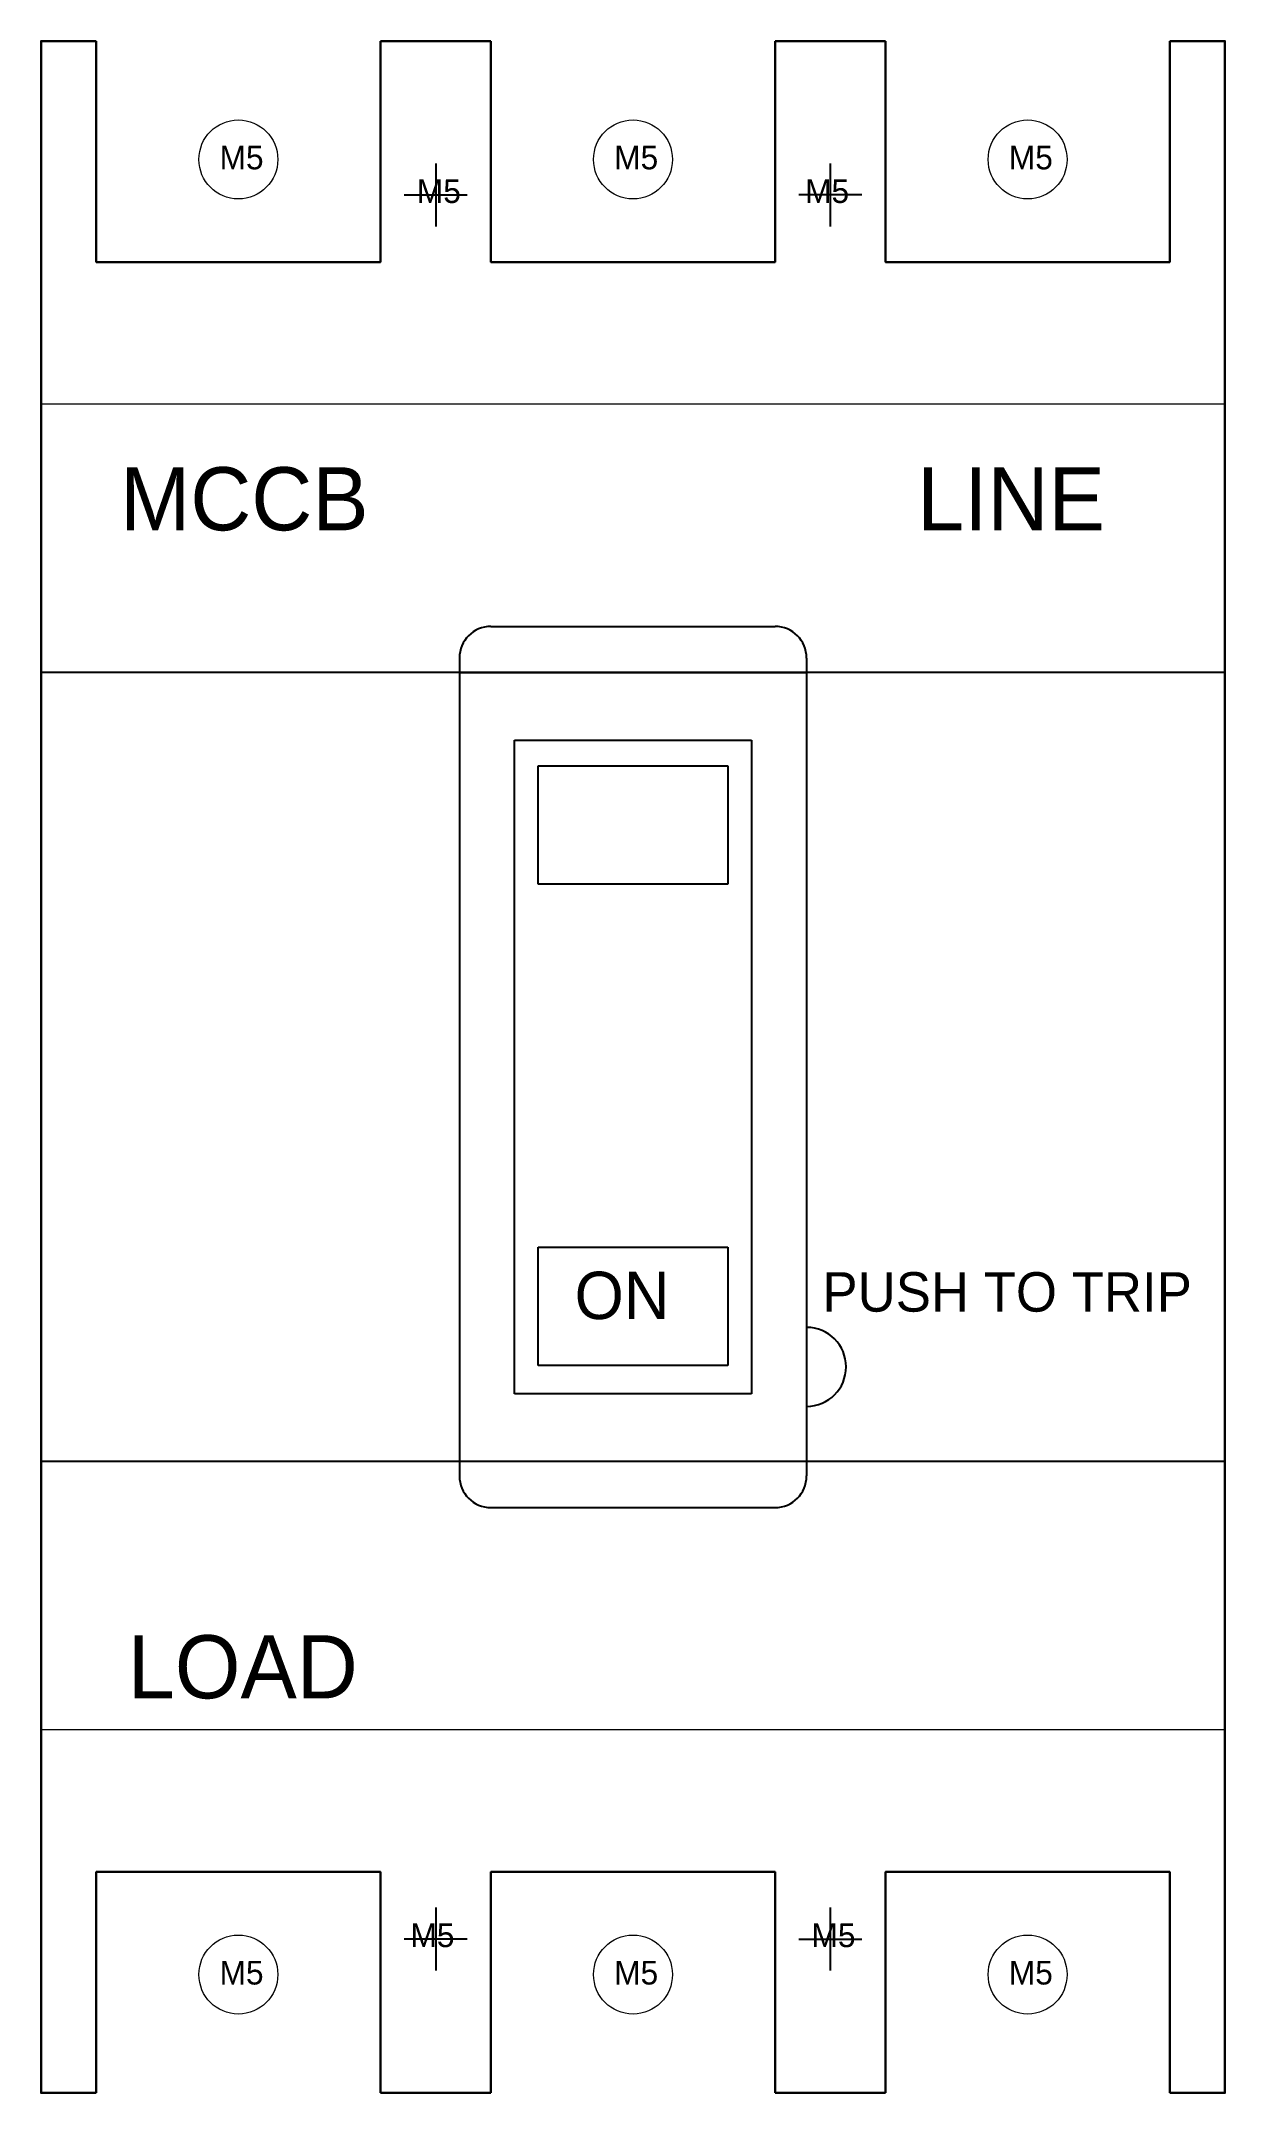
# Model space of a CAD drawing. Header units: millimetres. Extents: x 0 to 75, y 0 to 130.
import ezdxf

# ---------------------------------------------------------------- set-up
doc = ezdxf.new("R2010")
doc.units = ezdxf.units.MM
doc.layers.add('E_Electrical Equipment', color=35, linetype='Continuous', lineweight=5)

# ---------------------------------------------------------------- blocks, each defined once
blk = doc.blocks.new('CB LS 30AF 3P')
at = {"lineweight": 30}
blk.add_line((46.5, 0), (53.5, 0), dxfattribs=at)
at = {"color": 4}
for p, q in [((25, -7.75), (25, -11.75)), ((50, -7.75), (50, -11.75)), ((23, -9.75), (27, -9.75)), ((52, -9.75), (48, -9.75)), ((25, -118.25), (25, -122.25)), ((50, -118.25), (50, -122.25)), ((27, -120.25), (23, -120.25)), ((48, -120.25), (52, -120.25))]:
    blk.add_line(p, q, dxfattribs=at)
for p, q in [((28.5, -37.09), (46.5, -37.09)), ((75, -40), (0, -40)), ((26.5, -39.09), (26.5, -90.91)), ((26.5, -40), (48.5, -40)), ((48.5, -39.09), (48.5, -90.91)), ((30, -44.29), (45, -44.29)), ((30, -85.71), (30, -44.29)), ((45, -44.29), (45, -85.71)), ((31.5, -45.91), (43.5, -45.91)), ((31.5, -53.41), (31.5, -45.91)), ((43.5, -45.91), (43.5, -53.41)), ((43.5, -53.41), (31.5, -53.41)), ((31.5, -76.41), (43.5, -76.41)), ((31.5, -83.91), (31.5, -76.41)), ((43.5, -76.41), (43.5, -83.91)), ((43.5, -83.91), (31.5, -83.91)), ((45, -85.71), (30, -85.71)), ((75, -90), (0, -90)), ((28.5, -92.91), (46.5, -92.91))]:
    blk.add_line(p, q)
at = {"lineweight": 30}
for points in [[(3.5, 0), (0, 0), (0, -130), (3.5, -130)], [(3.5, 0), (3.5, -14), (21.5, -14), (21.5, 0)], [(28.5, 0), (21.5, 0)], [(28.5, 0), (28.5, -14), (46.5, -14), (46.5, 0)], [(53.5, 0), (53.5, -14), (71.5, -14), (71.5, 0)], [(71.5, -130), (75, -130), (75, 0), (71.5, 0)], [(3.5, -130), (3.5, -116), (21.5, -116), (21.5, -130)], [(28.5, -130), (28.5, -116), (46.5, -116), (46.5, -130)], [(53.5, -130), (53.5, -116), (71.5, -116), (71.5, -130)], [(21.5, -130), (28.5, -130)], [(46.5, -130), (53.5, -130)]]:
    blk.add_lwpolyline(points, dxfattribs=at)
for centre, radius, start, end in [((28.5, -39.09), 2, 90, 180), ((46.5, -39.09), 2, 0, 90), ((48.5, -84), 2.5, 270, 90), ((28.5, -90.91), 2, 180, 270), ((46.5, -90.91), 2, 270, 0)]:
    blk.add_arc(centre, radius, start, end)
at = {"layer": 'E_Electrical Equipment', "color": 0}
for p, q in [((21.5, 0), (28.5, 0)), ((75, -23), (0, -23)), ((75, -107), (0, -107)), ((21.5, -130), (28.5, -130)), ((46.5, -130), (53.5, -130))]:
    blk.add_line(p, q, dxfattribs=at)
for centre in [(12.5, -7.5), (37.5, -7.5), (62.5, -7.5), (12.5, -122.5), (37.5, -122.5), (62.5, -122.5)]:
    blk.add_circle(centre, 2.5, dxfattribs=at)
blk.add_text('ON', height=3).set_placement((33.8, -80.97))
at = {"color": 3, "char_height": 1.5, "attachment_point": 1}
for insert in [(11.31, -6.63), (36.31, -6.63), (61.31, -6.63), (11.31, -121.63), (36.31, -121.63), (61.31, -121.63)]:
    blk.add_mtext_dynamic_manual_height_columns('{\\C7;M5}', width=4.3385, gutter_width=1, heights=[0], dxfattribs=dict(at, insert=insert))
at = {"color": 1, "char_height": 1.5}
for insert, attachment_point in [((23.81, -8.76), 1), ((51.19, -8.76), 3), ((26.19, -119.26), 3), ((48.81, -119.26), 1)]:
    blk.add_mtext_dynamic_manual_height_columns('M5', width=4.3385, gutter_width=1, heights=[0], dxfattribs=dict(at, insert=insert, attachment_point=attachment_point))
at = {"attachment_point": 1}
for s, width, insert, char_height in [('MCCB', 14.0775, (5, -27), 4), ('LINE', 14.0775, (55.5, -27), 4), ('PUSH TO TRIP', 37.6575, (49.5, -78), 2.5), ('LOAD', 14.0775, (5.5, -101), 4)]:
    blk.add_mtext_dynamic_manual_height_columns(s, width=width, gutter_width=1, heights=[0], dxfattribs=dict(at, insert=insert, char_height=char_height))

msp = doc.modelspace()

# ---------------------------------------------------------------- block references
msp.add_blockref('CB LS 30AF 3P', (0, 130))

doc.saveas('drawing.dxf')
